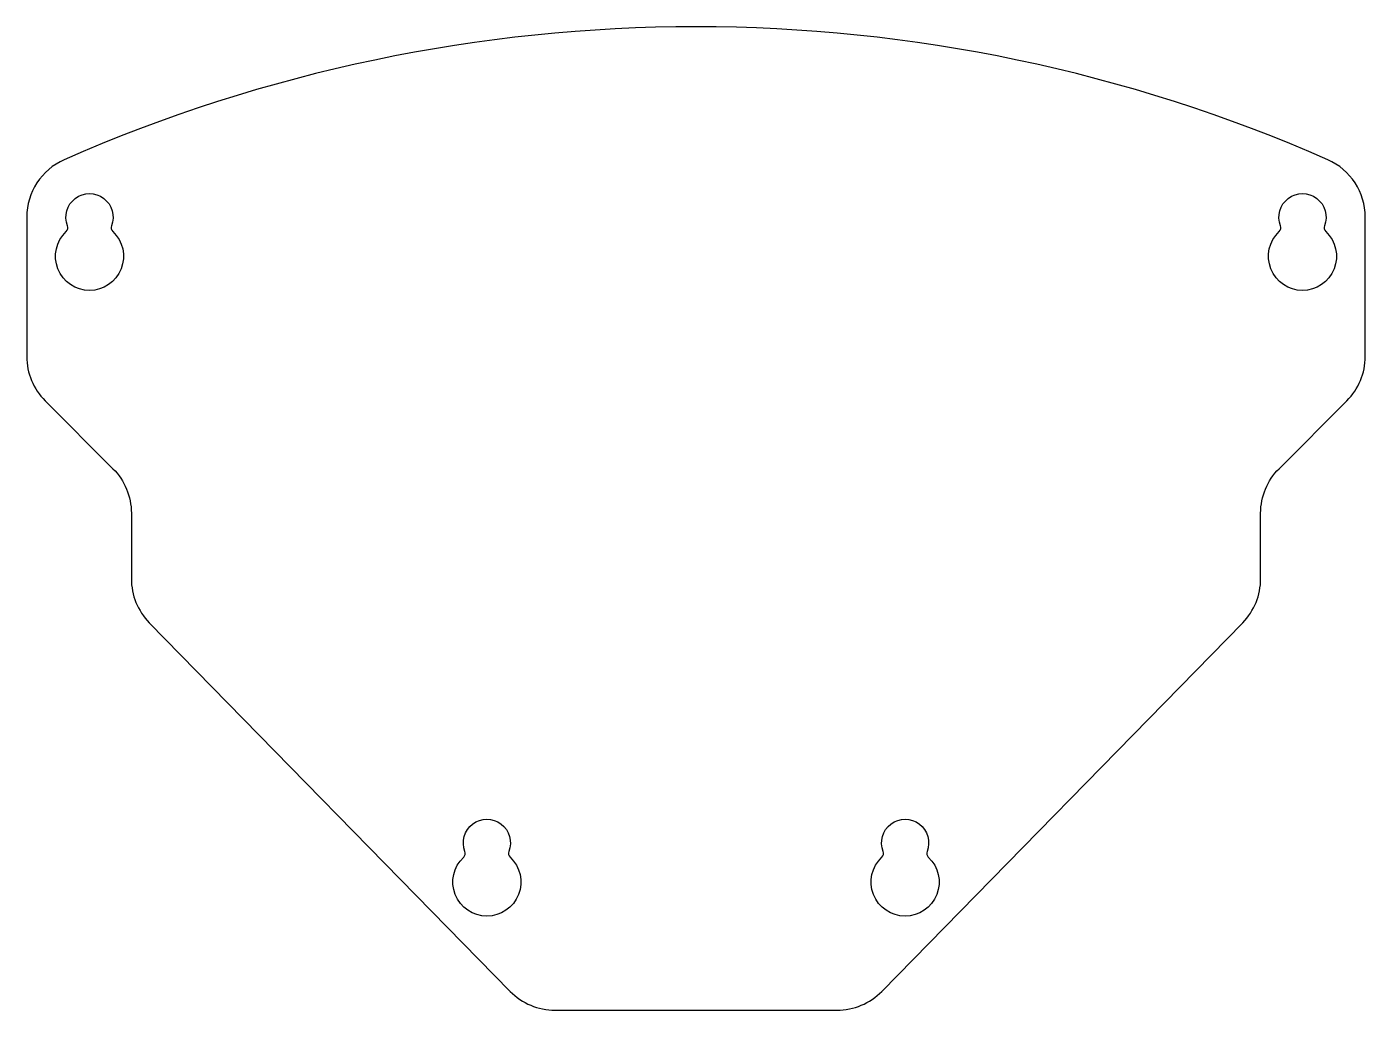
# Model space of a CAD drawing. Header units: millimetres. Extents: x -32 to 32, y 28 to 75.
import ezdxf

# ---------------------------------------------------------------- set-up
doc = ezdxf.new("R2010")
doc.units = ezdxf.units.MM
doc.layers.get('0').update_dxf_attribs({"linetype": 'CONTINUOUS'})

msp = doc.modelspace()

# ---------------------------------------------------------------- linework, layer by layer
for points in [[(-27, 48.621, 0.196233), (-26.143, 46.521), (-8.882, 28.901, 0.201594), (-6.739, 28), (6.739, 28, 0.201594), (8.882, 28.901), (26.143, 46.521, 0.196233), (27, 48.621), (27, 51.757, -0.198912), (27.879, 53.879), (31.121, 57.121, 0.198912), (32, 59.243), (32, 65.901, 0.297391), (30.208, 68.647, 0.210295), (-30.208, 68.647, 0.297391), (-32, 65.901), (-32, 59.243, 0.198912), (-31.121, 57.121), (-27.879, 53.879, -0.198912), (-27, 51.757)], [(-27.953, 65.489, 0.308069), (-27.891, 65.214, -2.537325), (-30.109, 65.214, 0.308069), (-30.047, 65.489, -1.468977)], [(27.891, 65.214, 0.308069), (27.953, 65.489, -1.468977), (30.047, 65.489, 0.308069), (30.109, 65.214, -2.537325)], [(-8.953, 35.588, 0.308069), (-8.891, 35.313, -2.537325), (-11.109, 35.313, 0.308069), (-11.047, 35.588, -1.468977)], [(8.891, 35.313, 0.308069), (8.953, 35.588, -1.468977), (11.047, 35.588, 0.308069), (11.109, 35.313, -2.537325)]]:
    msp.add_lwpolyline(points, format="xyb", close=True)

doc.saveas('drawing.dxf')
